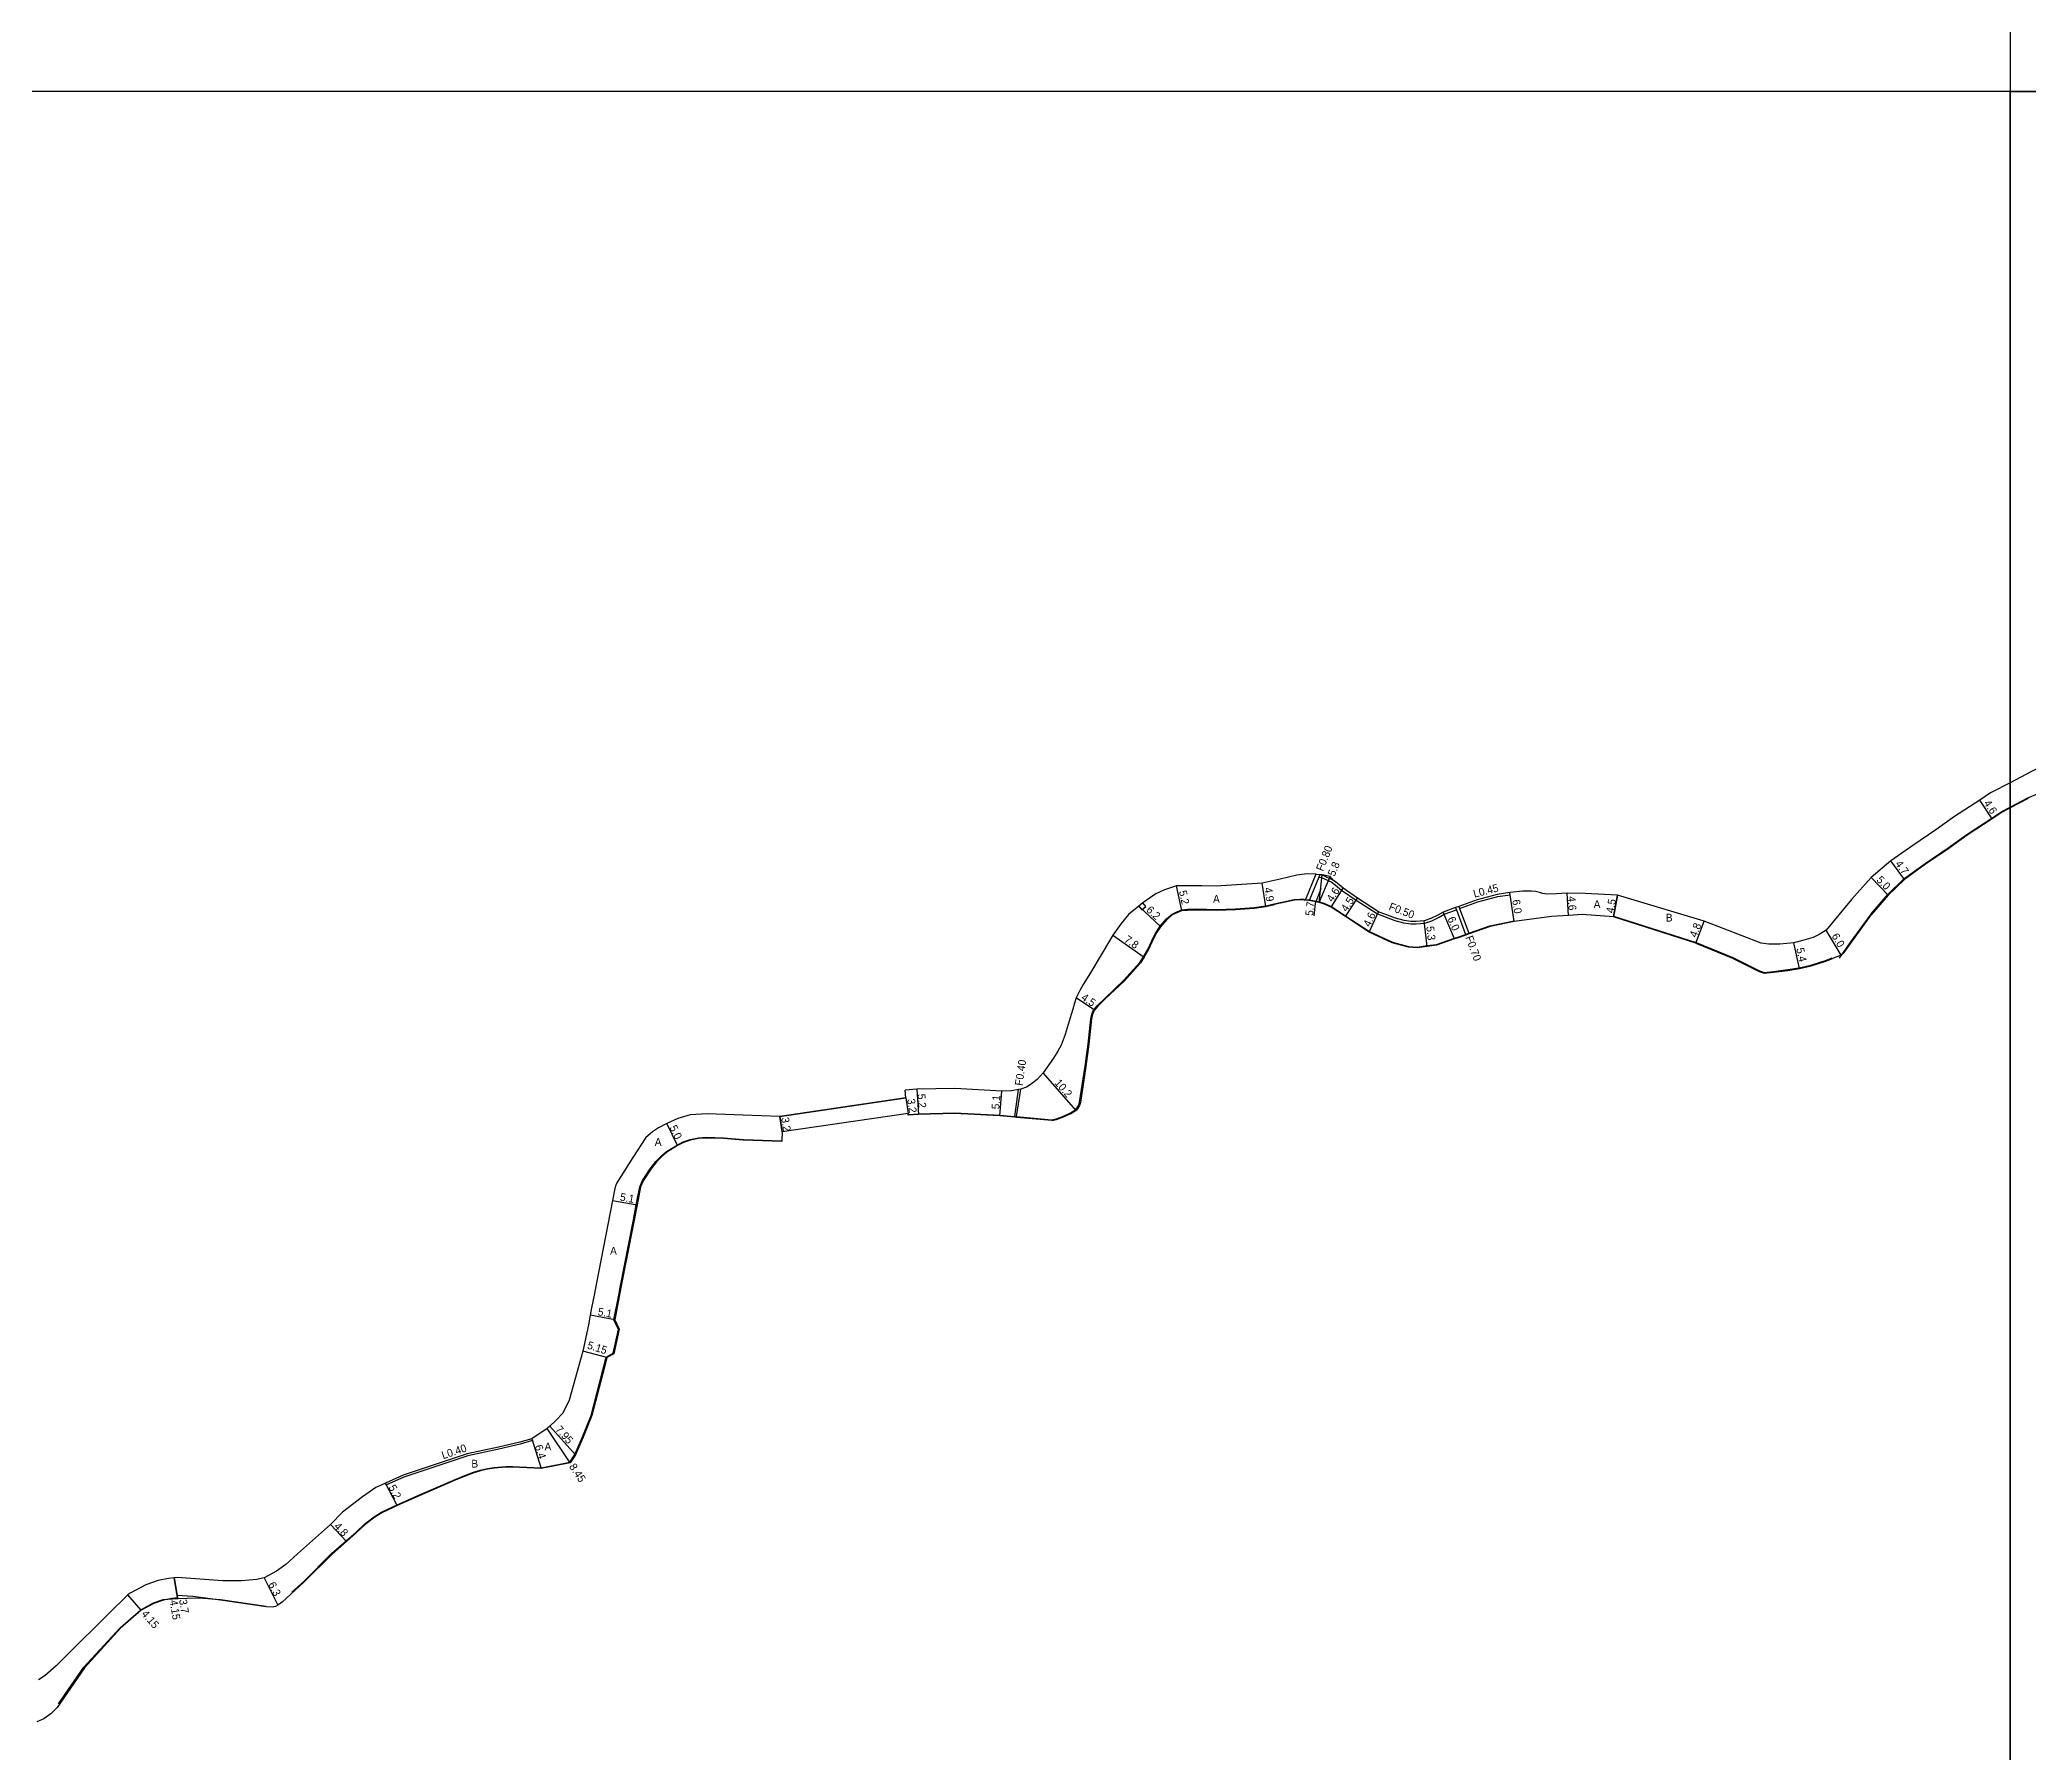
# Model space of a CAD drawing. Header units: metres. Extents: x -16000 to -12000, y -87000 to -84000.
# Drawn here: x -13203.9 to -12796.3, y -86140.5 to -85789.4 of the extents above; entities that cross this region are included whole.
import ezdxf

# ---------------------------------------------------------------- set-up
doc = ezdxf.new("R2010")
doc.units = ezdxf.units.M
doc.header["$LTSCALE"] = 2.5
for name, color, linetype in [('側溝・桝', 7, 'Continuous'), ('図郭', 7, 'Continuous'), ('幅員', 7, 'Continuous'), ('歩道・分離帯・安全施設', 7, 'Continuous'), ('舗装', 7, 'Continuous'), ('道路', 7, 'Continuous')]:
    doc.layers.add(name, color=color, linetype=linetype)
doc.styles.get("Standard").update_dxf_attribs({"font": ''})
doc.styles.get('Standard').set_extended_font_data('@MS PGothic')

msp = doc.modelspace()

# ---------------------------------------------------------------- linework, layer by layer
at = {"layer": '側溝・桝'}
for points in [[(-12942.33, -85960.49), (-12944.42, -85965.64), (-12944.48, -85965.78)], [(-12941.5, -85960.58), (-12941.69, -85961.06), (-12943.6, -85965.74), (-12943.66, -85965.89)], [(-12941.69, -85961.06), (-12941.56, -85961.07), (-12941.15, -85961.12)], [(-12941.15, -85961.12), (-12939.03, -85962.11)], [(-12941.01, -85960.63), (-12938.77, -85961.67)], [(-12939.03, -85962.11), (-12938.27, -85962.69), (-12937.04, -85963.73), (-12934.07, -85965.8), (-12929.68, -85968.62), (-12926.15, -85969.97), (-12924.33, -85970.47), (-12922.87, -85970.63), (-12921.73, -85970.64), (-12919.98, -85970.49), (-12918.57, -85970), (-12917.07, -85969.29), (-12916.01, -85968.67), (-12913.51, -85967.76)], [(-12912.87, -85967.48), (-12909.15, -85966.13), (-12905.04, -85965.05), (-12902.51, -85964.69), (-12902.56, -85964.24)], [(-12913.69, -85967.29), (-12913.51, -85967.76), (-12911.65, -85972.81), (-12911.59, -85972.95)], [(-12913.03, -85967.06), (-12912.87, -85967.48), (-12910.99, -85972.58), (-12910.93, -85972.72)], [(-13004.07, -86010.28), (-13004.05, -86010.13), (-13003.24, -86004.64)], [(-13003.68, -86010.32), (-13003.65, -86010.17), (-13002.82, -86004.55)], [(-13103.02, -86076.24), (-13102.85, -86076.6), (-13105.39, -86077.32), (-13109.74, -86078.32), (-13116.15, -86079.73), (-13129.26, -86084.09), (-13132.81, -86085.65), (-13132.99, -86085.29)]]:
    msp.add_lwpolyline(points, dxfattribs=at)
msp.add_lwpolyline([(-12977.76, -85966.31), (-12978.62, -85966.99), (-12978, -85967.78), (-12977.14, -85967.09)], close=True, dxfattribs=at)
at = {"layer": '図郭'}
for points in [[(-12800, -85800), (-12000, -85800), (-12000, -85200), (-12800, -85200)], [(-13600, -86400), (-12800, -86400), (-12800, -85800), (-13600, -85800)], [(-12800, -86400), (-12000, -86400), (-12000, -85800), (-12800, -85800)]]:
    msp.add_lwpolyline(points, close=True, dxfattribs=at)
at = {"layer": '幅員'}
for points in [[(-12803.7, -85949.1), (-12806.23, -85945.26)], [(-12821.71, -85961.53), (-12824.45, -85957.71)], [(-12952.55, -85967.12), (-12953.31, -85962.28)], [(-12941.63, -85966.3), (-12941.01, -85960.63)], [(-12941.63, -85966.3), (-12939.36, -85960.96)], [(-12825, -85964.74), (-12828.49, -85961.16)], [(-12969.76, -85967.94), (-12970.91, -85962.87)], [(-12941.32, -85963.47), (-12942.43, -85966.45), (-12942.71, -85968.97)], [(-12939.21, -85967.21), (-12936.74, -85963.33)], [(-12936.24, -85969.16), (-12933.79, -85965.39)], [(-12901.67, -85970.18), (-12902.56, -85964.24)], [(-12890.55, -85968.93), (-12890.83, -85964.34)], [(-12881.33, -85969.2), (-12880.53, -85964.78)], [(-12974.09, -85971.23), (-12978.62, -85966.99)], [(-12931.41, -85972.34), (-12929.46, -85968.17)], [(-12919.49, -85975.26), (-12920.09, -85970)], [(-12913.88, -85973.74), (-12916.23, -85968.22)], [(-12864.45, -85974.6), (-12862.73, -85970.11)], [(-12983.9, -85972.99), (-12977.51, -85977.46)], [(-12843.23, -85979.82), (-12844.39, -85974.54)], [(-12834.64, -85977.08), (-12837.72, -85971.92)], [(-12987.69, -85988.33), (-12991.42, -85985.82)], [(-12991.48, -86008.88), (-12998.2, -86001.2)], [(-13026.38, -86006.34), (-13025.91, -86009.51)], [(-13024.13, -86004.56), (-13023.77, -86009.75)], [(-13007.07, -86010.04), (-13006.67, -86004.96)], [(-13073.16, -86016.12), (-13075.33, -86011.61)], [(-13052.2, -86010.15), (-13051.73, -86013.32)], [(-13086.48, -86027.37), (-13081.45, -86028.25)], [(-13086.03, -86051.8), (-13091.04, -86050.86)], [(-13103.02, -86076.24), (-13101.09, -86082.34)], [(-13095.16, -86081.13), (-13099.89, -86074.13)], [(-13094.03, -86079.54), (-13099.34, -86073.61)], [(-13130.61, -86089.92), (-13132.99, -86085.29)], [(-13140.98, -86097.26), (-13144.29, -86093.79)], [(-13175.66, -86108.82), (-13176.31, -86104.73)], [(-13176.31, -86104.73), (-13175.73, -86108.38)], [(-13157.89, -86104.72), (-13155.04, -86110.34)], [(-13183.08, -86111.39), (-13185.78, -86108.23)]]:
    msp.add_lwpolyline(points, dxfattribs=at)
at = {"layer": '幅員', "flags": 128}
msp.add_lwpolyline([(-13087.61, -86059.55), (-13092.59, -86058.23)], dxfattribs=at)
at = {"layer": '歩道・分離帯・安全施設'}
for points in [[(-12796.38, -85944.8), (-12794.43, -85944), (-12792.61, -85943.38), (-12789.74, -85942.53), (-12788.21, -85941.85), (-12787.47, -85941.41)], [(-12800, -85946.71), (-12796.38, -85944.8)], [(-12828.54, -85968.62), (-12825.11, -85964.63), (-12821.8, -85961.41), (-12817.43, -85958.26), (-12812.71, -85955.06), (-12808.88, -85952.33), (-12803.78, -85948.98), (-12801.71, -85947.62), (-12800, -85946.71)], [(-12987.82, -85988.25), (-12987.09, -85987.42), (-12985.57, -85985.94), (-12981.67, -85982.19), (-12978.39, -85978.56), (-12977.64, -85977.39), (-12976.75, -85975.88), (-12976.03, -85974.26), (-12975.28, -85972.7), (-12974.21, -85971.13), (-12972.92, -85969.63), (-12971.75, -85968.63), (-12970.82, -85968.21), (-12969.8, -85967.79), (-12968.63, -85967.66), (-12966.86, -85967.59), (-12962.61, -85967.72), (-12958.8, -85967.55), (-12954.99, -85967.26), (-12952.56, -85966.92), (-12950.86, -85966.51)], [(-12950.86, -85966.51), (-12946.74, -85965.64), (-12945.63, -85965.57), (-12944.69, -85965.61), (-12944.46, -85965.63), (-12944.42, -85965.64), (-12943.6, -85965.74), (-12941.59, -85966.15), (-12940.69, -85966.41), (-12939.14, -85967.08), (-12936.16, -85969.04), (-12931.34, -85972.21), (-12926.59, -85974.4), (-12923.3, -85975.27), (-12921.57, -85975.4), (-12919.51, -85975.11), (-12917.62, -85974.85), (-12913.93, -85973.6), (-12913.21, -85973.35), (-12911.65, -85972.81), (-12910.99, -85972.58), (-12906.64, -85971.06), (-12901.7, -85970.03)], [(-12881.3, -85969.05), (-12864.39, -85974.46), (-12856.88, -85977.55), (-12851.38, -85980.27), (-12850.44, -85980.61), (-12848.53, -85980.4), (-12845.62, -85980.03), (-12843.26, -85979.67), (-12840.85, -85979.13), (-12837.65, -85978.07), (-12836.51, -85977.6)], [(-12835.03, -85977.65), (-12832.8, -85974.54), (-12828.54, -85968.63)], [(-12991.58, -86008.76), (-12991.29, -86008.46), (-12990.93, -86007.83), (-12990.74, -86007.21), (-12989.59, -85999.85), (-12989.02, -85995.32), (-12988.43, -85990.12), (-12988.32, -85989.46), (-12988.08, -85988.78), (-12987.82, -85988.25)], [(-13025.89, -86009.73), (-13023.78, -86009.6), (-13016.31, -86009.37), (-13007.05, -86009.89), (-13004.06, -86010.13), (-13003.65, -86010.17), (-12996.43, -86010.82)], [(-12996.43, -86010.82), (-12995.54, -86010.62), (-12994.07, -86010.09), (-12992.64, -86009.4), (-12991.69, -86008.83), (-12991.58, -86008.76)], [(-13082.2, -86031.32), (-13081.6, -86028.23), (-13080.88, -86024.55), (-13080.36, -86023.29), (-13078.74, -86020.84), (-13077.58, -86019.37), (-13076.45, -86018.21), (-13075.4, -86017.34), (-13073.23, -86015.99), (-13072, -86015.31), (-13070.54, -86014.83), (-13068.88, -86014.5), (-13067.22, -86014.41), (-13063.76, -86014.5), (-13059.66, -86014.86), (-13051.78, -86015.15)], [(-13085.2, -86046.78), (-13084.91, -86045.17), (-13082.2, -86031.32)], [(-13087.78, -86059.48), (-13086.34, -86058.67), (-13085.25, -86053.79), (-13086.19, -86051.82), (-13085.2, -86046.78)], [(-13108.33, -86081.92), (-13106.95, -86081.9), (-13101.1, -86082.19), (-13095.25, -86080.99), (-13094.17, -86079.46), (-13092.63, -86075.85), (-13090.87, -86071.42), (-13087.84, -86059.77), (-13087.78, -86059.48)], [(-13144.04, -86099.74), (-13139.02, -86095.35), (-13137.25, -86093.67), (-13135.3, -86092.2), (-13133.8, -86091.29), (-13131.39, -86090.09), (-13126.16, -86087.8), (-13118.75, -86084.57), (-13116.73, -86083.72), (-13114.94, -86083.08), (-13113.59, -86082.65), (-13112.1, -86082.29), (-13110.71, -86082.08), (-13108.33, -86081.92)], [(-13152.22, -86107.7), (-13149.81, -86105.53), (-13144.04, -86099.74)], [(-13200, -86130.56), (-13194.84, -86123.07), (-13187.38, -86114.95), (-13183.16, -86111.26), (-13180.53, -86109.84), (-13178.55, -86109.17), (-13176.64, -86109.05), (-13175.49, -86108.96), (-13173.63, -86108.88), (-13171.2, -86108.85), (-13166.8, -86109.16), (-13157.44, -86110.53)]]:
    msp.add_lwpolyline(points, dxfattribs=at)
at = {"layer": '舗装'}
msp.add_lwpolyline([(-12880.53, -85964.78), (-12881.33, -85969.2)], dxfattribs=at)
at = {"layer": '道路'}
for points in [[(-12776.59, -85900.15), (-12777.05, -85900.89), (-12780.04, -85907.52), (-12782.4, -85913.88), (-12783.38, -85916.92), (-12786.27, -85927.35), (-12787.65, -85930.93), (-12788.72, -85933.62), (-12790.21, -85935.56), (-12791.06, -85936.6), (-12792.66, -85937.9), (-12795.68, -85939.44), (-12800, -85941.7)], [(-12800, -85941.7), (-12804.02, -85943.81), (-12806.23, -85945.26), (-12811.4, -85948.66), (-12815.24, -85951.4), (-12819.97, -85954.61), (-12824.45, -85957.71), (-12828.49, -85961.16), (-12832.52, -85965.64), (-12837.72, -85971.92), (-12839.15, -85972.82), (-12840.41, -85973.44), (-12842.28, -85974.02), (-12844.39, -85974.54), (-12847.22, -85974.83), (-12849.46, -85974.79), (-12851.03, -85974.58), (-12862.73, -85970.11), (-12880.53, -85964.78), (-12887.14, -85964.4), (-12890.83, -85964.34), (-12893, -85964.47), (-12894.88, -85964.55), (-12895.42, -85964.52), (-12895.86, -85964.44), (-12896.5, -85964.25), (-12897.28, -85964.04), (-12898.12, -85963.96), (-12898.73, -85963.95), (-12899.91, -85963.97), (-12902.56, -85964.24), (-12905.13, -85964.61), (-12909.29, -85965.7), (-12913.03, -85967.06), (-12913.69, -85967.29), (-12916.23, -85968.22), (-12917.31, -85968.84), (-12918.76, -85969.53), (-12920.09, -85970), (-12921.75, -85970.14), (-12922.84, -85970.13), (-12924.24, -85969.98), (-12925.99, -85969.49), (-12929.46, -85968.17), (-12933.79, -85965.39), (-12936.74, -85963.33), (-12937.95, -85962.3), (-12938.77, -85961.67), (-12939.36, -85960.96), (-12941.01, -85960.63), (-12941.5, -85960.58), (-12942.16, -85960.5), (-12942.33, -85960.49), (-12944.09, -85960.4), (-12946.19, -85960.66), (-12949.65, -85961.48), (-12953.31, -85962.28), (-12962.76, -85962.9), (-12965.68, -85962.86), (-12970.91, -85962.87), (-12973.31, -85963.67), (-12975.11, -85964.47), (-12976.23, -85965.21), (-12977.76, -85966.31), (-12978.62, -85966.99), (-12980.69, -85968.76), (-12982.2, -85970.6), (-12983.9, -85972.99), (-12985.89, -85976.31), (-12988.83, -85981.23), (-12990.02, -85983.07), (-12990.68, -85984.33), (-12991.42, -85985.82), (-12991.79, -85986.89), (-12992.13, -85988.11), (-12992.44, -85989.25), (-12993.73, -85993.36), (-12994.55, -85995.49), (-12995.21, -85996.78), (-12996.12, -85998.2), (-12998.2, -86001.2), (-12999.46, -86002.55), (-13000.32, -86003.27), (-13001.06, -86003.79), (-13001.62, -86004.16), (-13002.82, -86004.55), (-13003.24, -86004.64), (-13004.69, -86004.86), (-13006.67, -86004.96), (-13016.32, -86004.41), (-13024.13, -86004.56), (-13026.46, -86004.72)], [(-12796.32, -85944.93), (-12800, -85946.88)], [(-12800, -85946.88), (-12801.63, -85947.75), (-12803.7, -85949.1), (-12808.8, -85952.45), (-12812.62, -85955.18), (-12817.34, -85958.38), (-12821.71, -85961.53), (-12825, -85964.74), (-12828.42, -85968.71)], [(-12977.51, -85977.46), (-12976.62, -85975.95), (-12975.89, -85974.33), (-12975.15, -85972.77), (-12974.09, -85971.23), (-12972.81, -85969.73), (-12971.67, -85968.76), (-12970.76, -85968.34), (-12969.76, -85967.94), (-12968.62, -85967.81), (-12966.86, -85967.74), (-12962.61, -85967.87), (-12958.79, -85967.7), (-12954.97, -85967.41), (-12952.55, -85967.12), (-12950.82, -85966.66)], [(-12864.45, -85974.6), (-12881.33, -85969.2), (-12887.73, -85968.75), (-12890.55, -85968.93), (-12894.05, -85969.15), (-12901.67, -85970.18), (-12906.6, -85971.21), (-12910.93, -85972.72), (-12911.59, -85972.95), (-12913.17, -85973.49), (-12913.88, -85973.74), (-12917.59, -85975), (-12919.49, -85975.26), (-12921.57, -85975.55), (-12923.33, -85975.42), (-12926.65, -85974.54), (-12931.41, -85972.34), (-12936.24, -85969.16), (-12939.21, -85967.21), (-12940.75, -85966.55), (-12941.63, -85966.3), (-12943.66, -85965.89), (-12943.84, -85965.85), (-12944.48, -85965.78), (-12944.7, -85965.76), (-12945.63, -85965.72), (-12946.72, -85965.79), (-12950.5, -85966.59), (-12950.82, -85966.66)], [(-12834.02, -85976.51), (-12832.68, -85974.63), (-12828.42, -85968.71)], [(-12864.45, -85974.6), (-12856.94, -85977.69), (-12851.44, -85980.41), (-12850.46, -85980.76), (-12848.51, -85980.55), (-12845.6, -85980.18), (-12843.23, -85979.82), (-12840.81, -85979.27), (-12837.6, -85978.21), (-12836.46, -85977.74)], [(-12977.51, -85977.46), (-12978.27, -85978.65), (-12981.56, -85982.3), (-12985.47, -85986.04), (-12986.98, -85987.53), (-12987.69, -85988.33), (-12987.94, -85988.84), (-12988.17, -85989.5), (-12988.28, -85990.14), (-12988.88, -85995.34), (-12989.44, -85999.87), (-12990.59, -86007.24), (-12990.79, -86007.89), (-12991.17, -86008.55), (-12991.48, -86008.88)], [(-12834.64, -85977.08), (-12836.46, -85977.74)], [(-13026.38, -86006.34), (-13052.2, -86010.15)], [(-13026.38, -86006.34), (-13052.2, -86010.15)], [(-13026.38, -86006.34), (-13026.46, -86004.72)], [(-13052.2, -86010.15), (-13059.72, -86009.87), (-13067.08, -86009.59), (-13070.59, -86009.8), (-13073.07, -86010.52), (-13075.33, -86011.61), (-13077.06, -86012.47), (-13078.25, -86013.27), (-13079.64, -86014.46), (-13079.81, -86014.65), (-13082.2, -86018.33)], [(-13025.91, -86009.51), (-13051.73, -86013.32)], [(-13025.91, -86009.51), (-13051.73, -86013.32)], [(-12996.43, -86010.97), (-13003.68, -86010.32), (-13004.07, -86010.28), (-13007.07, -86010.04), (-13016.31, -86009.52), (-13023.77, -86009.75), (-13025.88, -86009.88), (-13025.91, -86009.51)], [(-12996.43, -86010.97), (-12995.5, -86010.77), (-12994.01, -86010.22), (-12992.57, -86009.53), (-12991.62, -86008.96), (-12991.48, -86008.88)], [(-13051.73, -86013.32), (-13051.78, -86015.15), (-13051.78, -86015.3), (-13059.67, -86015.01), (-13063.76, -86014.65), (-13067.22, -86014.56), (-13068.86, -86014.65), (-13070.51, -86014.97), (-13071.94, -86015.45), (-13073.16, -86016.12), (-13075.31, -86017.46), (-13076.35, -86018.32), (-13077.47, -86019.47), (-13078.62, -86020.92), (-13080.22, -86023.36), (-13080.74, -86024.59), (-13081.45, -86028.25), (-13082.2, -86032.1)], [(-13082.2, -86018.33), (-13082.33, -86018.52), (-13085.62, -86023.73), (-13085.81, -86024.23), (-13085.99, -86024.88), (-13086.48, -86027.37), (-13089.77, -86044.25), (-13090.26, -86046.78)], [(-13082.2, -86032.1), (-13084.76, -86045.2), (-13086.03, -86051.8), (-13085.09, -86053.77), (-13086.21, -86058.77), (-13087.61, -86059.55)], [(-13090.26, -86046.78), (-13090.77, -86049.39), (-13091.04, -86050.86), (-13091.42, -86052.89), (-13092.59, -86058.23), (-13095.33, -86068.33), (-13096.69, -86070.99), (-13098.06, -86072.44), (-13099.34, -86073.61), (-13099.89, -86074.13), (-13103.02, -86076.24), (-13105.49, -86076.93), (-13109.83, -86077.93), (-13116.25, -86079.34), (-13129.41, -86083.71), (-13132.99, -86085.29), (-13134.96, -86086.2), (-13137.72, -86088.09), (-13141.79, -86091.3), (-13144.29, -86093.79), (-13151.06, -86099.82), (-13153.42, -86102.03), (-13155.37, -86103.38), (-13157.89, -86104.72), (-13159.37, -86105.1), (-13162.53, -86105.36), (-13166.32, -86105.34), (-13175.71, -86104.68), (-13176.31, -86104.73)], [(-13087.61, -86059.55), (-13088.14, -86061.56), (-13090.72, -86071.47), (-13092.49, -86075.91), (-13094.03, -86079.54), (-13095.16, -86081.13), (-13101.09, -86082.34), (-13106.95, -86082.05), (-13108.32, -86082.07)], [(-13108.32, -86082.07), (-13110.69, -86082.23), (-13112.07, -86082.44), (-13113.54, -86082.79), (-13114.89, -86083.22), (-13116.67, -86083.86), (-13118.69, -86084.71), (-13126.1, -86087.94), (-13130.61, -86089.92), (-13131.32, -86090.23), (-13133.73, -86091.43), (-13135.22, -86092.32), (-13137.15, -86093.78), (-13138.92, -86095.46), (-13140.98, -86097.26), (-13143.94, -86099.85)], [(-13143.94, -86099.85), (-13149.71, -86105.64), (-13154.13, -86109.63), (-13155.04, -86110.34), (-13155.52, -86110.6), (-13156.22, -86110.74), (-13157.46, -86110.68), (-13166.82, -86109.31), (-13172.48, -86108.55), (-13175.73, -86108.38), (-13175.66, -86108.82), (-13176.78, -86108.98), (-13178.51, -86109.32), (-13180.47, -86109.98), (-13183.08, -86111.39), (-13187.28, -86115.05), (-13194.72, -86123.16), (-13200.32, -86131.29), (-13201.58, -86132.62), (-13203.02, -86133.66), (-13204.44, -86134.22)], [(-13176.31, -86104.73), (-13177.46, -86104.89), (-13179.57, -86105.29), (-13182.13, -86106.16), (-13185.46, -86107.95), (-13185.78, -86108.23)], [(-13185.78, -86108.23), (-13189.85, -86112.2), (-13198.26, -86120.53), (-13200.47, -86122.77), (-13202.75, -86124.72), (-13204.13, -86125.62)]]:
    msp.add_lwpolyline(points, dxfattribs=at)
at = {"layer": '道路', "flags": 128}
msp.add_lwpolyline([(-12834.64, -85977.08), (-12834.02, -85976.51)], dxfattribs=at)
at = {"layer": '道路'}
msp.add_lwpolyline([(-13052.2, -86010.15), (-13026.38, -86006.34), (-13025.91, -86009.51), (-13051.73, -86013.32)], close=True, dxfattribs=at)

# ---------------------------------------------------------------- texts
at = {"layer": '側溝・桝'}
for s, rotation, p in [('F0.80', 67.8997, (-12940.87, -85959.98)), ('L0.45', 14.7127, (-12909.82, -85965.3)), ('F0.50', 339.1248, (-12927.5, -85967.73)), ('F0.70', 290.3173, (-12911.71, -85973.42)), ('F0.40', 81.583, (-13002.46, -86003.92)), ('L0.40', 18.3874, (-13121.19, -86080.42))]:
    msp.add_text(s, height=1.6, rotation=rotation, dxfattribs=at).set_placement(p)
at = {"layer": '幅員'}
for s, rotation, p in [('4.6', 303.2976, (-12805.51, -85945.89)), ('5.8', 67.0006, (-12938.49, -85961.03)), ('4.7', 305.73, (-12823.68, -85958.36)), ('5.0', 314.2753, (-12827.56, -85961.76)), ('5.2', 282.7634, (-12970.4, -85963.98)), ('4.9', 278.883, (-12952.9, -85963.3)), ('5.7', 83.7697, (-12942.92, -85969.06)), ('4.6', 57.5231, (-12938.92, -85966.3)), ('4.5', 57.0368, (-12935.98, -85968.3)), ('6.0', 278.4753, (-12902.08, -85965.77)), ('4.6', 273.5929, (-12890.69, -85965.03)), ('4.5', 79.6914, (-12881.31, -85968.55)), ('6.2', 316.9467, (-12977.21, -85967.97)), ('4.6', 64.8392, (-12931.24, -85971.4)), ('6.0', 293.023, (-12915.38, -85969.57)), ('4.8', 69.0732, (-12864.32, -85973.56)), ('7.8', 325.0833, (-12981.73, -85974.21)), ('5.3', 276.49, (-12919.7, -85971.21)), ('6.0', 300.8068, (-12836.69, -85973.15)), ('5.4', 282.4499, (-12843.87, -85975.74)), ('4.5', 326.0197, (-12990.56, -85986.09)), ('10.2', 311.1683, (-12996, -86003.34)), ('3.2', 278.3904, (-13026.09, -86006.62)), ('5.2', 273.9851, (-13023.96, -86005.55)), ('5.1', 85.5616, (-13007.21, -86008.72)), ('3.2', 278.3904, (-13051.91, -86010.43)), ('5.0', 295.6918, (-13074.84, -86012.38)), ('5.1', 349.9654, (-13085.03, -86027.37)), ('5.1', 349.362, (-13089.59, -86050.88)), ('5.15', 342.4372, (-13091.79, -86057.69)), ('7.95', 311.8362, (-13098.3, -86074.4)), ('6.4', 287.5416, (-13102.44, -86077.73)), ('8.45', 304.0388, (-13095.45, -86081.94)), ('5.2', 297.1742, (-13132.44, -86086.14)), ('4.8', 313.6401, (-13143.66, -86094.3)), ('4.15', 279.0957, (-13177.24, -86109.4)), ('3.7', 279.0957, (-13175.31, -86109.26)), ('6.3', 296.8323, (-13157.1, -86106.06)), ('4.15', 310.576, (-13183.13, -86112.19))]:
    msp.add_text(s, height=1.6, rotation=rotation, dxfattribs=at).set_placement(p)
at = {"layer": '舗装'}
for s, p in [('A', (-12963.4, -85966.33)), ('A', (-12885.39, -85967.42)), ('B', (-12870.61, -85970.18)), ('A', (-13077.82, -86016.16)), ('A', (-13086.98, -86038.48)), ('B', (-13115.41, -86082.13)), ('A', (-13100.41, -86078.62))]:
    msp.add_text(s, height=1.6, dxfattribs=at).set_placement(p)

doc.saveas('drawing.dxf')
